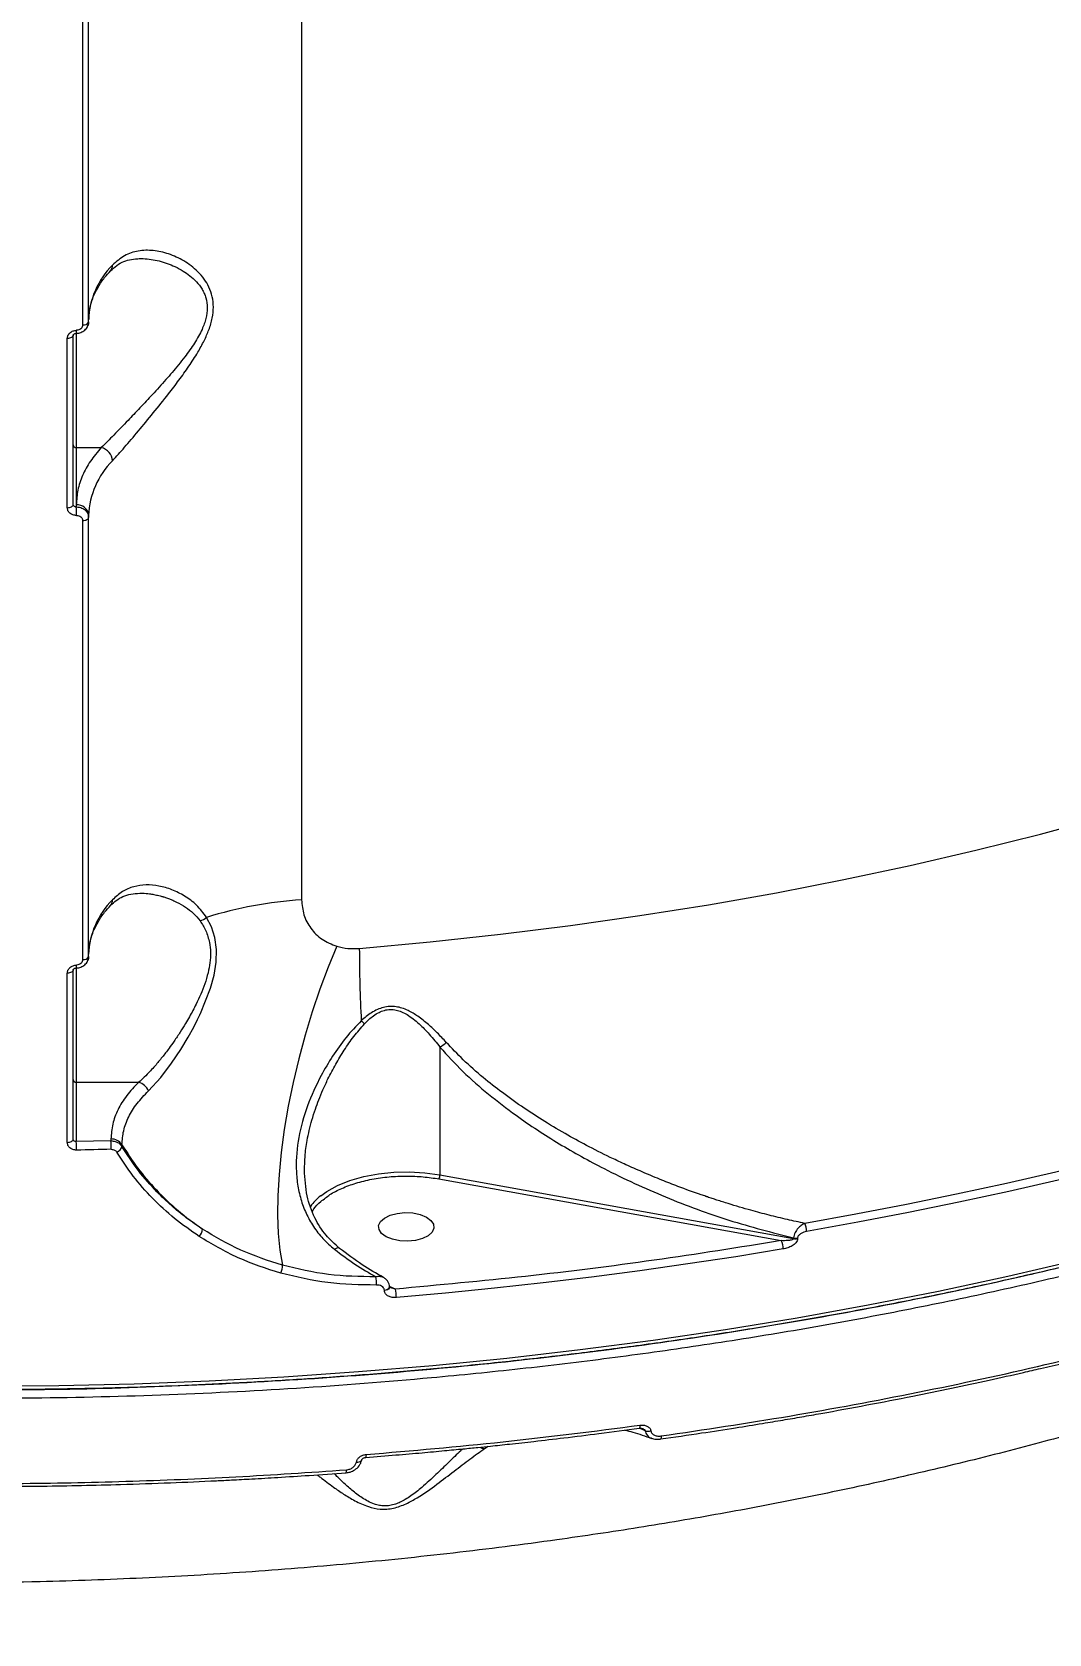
# Model space of a CAD drawing. Header units: millimetres. Extents: x -6332 to 8932, y -6739 to 7096.
# Drawn here: x -1837.5 to -1672.8, y -1720 to -1460.3 of the extents above; entities that cross this region are included whole.
import ezdxf

# ---------------------------------------------------------------- set-up
doc = ezdxf.new("R2010")
doc.units = ezdxf.units.MM
for name, color, linetype in [('DIKOM_ОБЪЕКТ', 7, 'Continuous'), ('DIKOM_РАЗМЕР_ЗОНА', 7, 'Continuous'), ('DIKOM_РАЗМЕР_ОБЪЕКТА', 7, 'Continuous')]:
    doc.layers.add(name, color=color, linetype=linetype)
doc.styles.add('style1', font='arial.ttf', dxfattribs={"width": 0.8})
doc.dimstyles.new('1-50', dxfattribs={"dimtxt": 300, "dimasz": 200, "dimexe": 100, "dimexo": 0, "dimgap": 100, "dimtad": 1, "dimtxsty": 'style1', "dimcen": 200, "dimclrd": 7, "dimclre": 7, "dimclrt": 7, "dimadec": 1, "dimazin": 2, "dimtfac": 1, "dimtmove": 0, "dimatfit": 2, "dimfxl": 0, "dimlwd": 25, "dimlwe": 18, "dimarcsym": 0})

# ---------------------------------------------------------------- blocks, each defined once
blk = doc.blocks.new('*D9')
at = {"layer": 'Defpoints', "color": 0, "transparency": 16777216}
for p in [(777.17, 5593.97), (-4228.73, -3389.78), (7301.72, -3389.78)]:
    blk.add_point(p, dxfattribs=at)
at = {"layer": 'DIKOM_РАЗМЕР_ОБЪЕКТА', "color": 7, "lineweight": 18, "transparency": 16777216}
for p, q in [((777.17, 5593.97), (7401.72, 5593.97)), ((-4228.73, -3389.78), (7401.72, -3389.78))]:
    blk.add_line(p, q, dxfattribs=at)
at = {"layer": 'DIKOM_РАЗМЕР_ОБЪЕКТА', "color": 7, "lineweight": 25, "transparency": 16777216}
blk.add_line((7301.72, 5393.97), (7301.72, -3189.78), dxfattribs=at)
at = {"layer": 'DIKOM_РАЗМЕР_ОБЪЕКТА', "color": 7, "transparency": 16777216}
for points in [[(7268.39, 5393.97), (7335.06, 5393.97), (7301.72, 5593.97)], [(7268.39, -3189.78), (7335.06, -3189.78), (7301.72, -3389.78)]]:
    blk.add_solid(points, dxfattribs=at)
at = {"layer": 'DIKOM_РАЗМЕР_ОБЪЕКТА', "color": 7, "transparency": 16777216, "insert": (7048.55, 1153.71), "char_height": 300, "attachment_point": 5, "rotation": 90, "style": 'style1'}
blk.add_mtext('9000', dxfattribs=at)
blk = doc.blocks.new('*D10')
at = {"layer": 'Defpoints', "color": 0, "transparency": 16777216}
for p in [(4034.78, 3636.59), (-4490.85, -1960.46), (4034.78, -5533.39)]:
    blk.add_point(p, dxfattribs=at)
at = {"layer": 'DIKOM_РАЗМЕР_ОБЪЕКТА', "color": 7, "lineweight": 18, "transparency": 16777216}
for p, q in [((4034.78, 3636.59), (4034.78, -5633.39)), ((-4490.85, -1960.46), (-4490.85, -5633.39))]:
    blk.add_line(p, q, dxfattribs=at)
at = {"layer": 'DIKOM_РАЗМЕР_ОБЪЕКТА', "color": 7, "lineweight": 25, "transparency": 16777216}
blk.add_line((-4290.85, -5533.39), (3834.78, -5533.39), dxfattribs=at)
at = {"layer": 'DIKOM_РАЗМЕР_ОБЪЕКТА', "color": 7, "transparency": 16777216}
for points in [[(-4290.85, -5500.05), (-4290.85, -5566.72), (-4490.85, -5533.39)], [(3834.78, -5500.05), (3834.78, -5566.72), (4034.78, -5533.39)]]:
    blk.add_solid(points, dxfattribs=at)
at = {"layer": 'DIKOM_РАЗМЕР_ОБЪЕКТА', "color": 7, "transparency": 16777216, "insert": (308.03, -5280.21), "char_height": 300, "attachment_point": 5, "style": 'style1'}
blk.add_mtext('8500', dxfattribs=at)
blk = doc.blocks.new('*D11')
at = {"layer": 'Defpoints', "color": 0, "transparency": 16777216}
for p in [(1114.35, 7096.35), (-4349.59, -4627.34), (8831.76, -4627.34)]:
    blk.add_point(p, dxfattribs=at)
at = {"layer": 'DIKOM_РАЗМЕР_ЗОНА', "color": 7, "lineweight": 18, "transparency": 16777216}
for p, q in [((1114.35, 7096.35), (8931.76, 7096.35)), ((-4349.59, -4627.34), (8931.76, -4627.34))]:
    blk.add_line(p, q, dxfattribs=at)
at = {"layer": 'DIKOM_РАЗМЕР_ЗОНА', "color": 7, "lineweight": 25, "transparency": 16777216}
blk.add_line((8831.76, 6896.35), (8831.76, -4427.34), dxfattribs=at)
at = {"layer": 'DIKOM_РАЗМЕР_ЗОНА', "color": 7, "transparency": 16777216}
for points in [[(8798.42, 6896.35), (8865.09, 6896.35), (8831.76, 7096.35)], [(8798.42, -4427.34), (8865.09, -4427.34), (8831.76, -4627.34)]]:
    blk.add_solid(points, dxfattribs=at)
at = {"layer": 'DIKOM_РАЗМЕР_ЗОНА', "color": 7, "transparency": 16777216, "insert": (8578.59, 1308.2), "char_height": 300, "attachment_point": 5, "rotation": 90, "style": 'style1'}
blk.add_mtext('11750', dxfattribs=at)
blk = doc.blocks.new('*D12')
at = {"layer": 'Defpoints', "color": 0, "transparency": 16777216}
for p in [(6134.38, 3354.85), (-6332, -2644.93), (6134.38, -6639)]:
    blk.add_point(p, dxfattribs=at)
at = {"layer": 'DIKOM_РАЗМЕР_ЗОНА', "color": 7, "lineweight": 18, "transparency": 16777216}
for p, q in [((6134.38, 3354.85), (6134.38, -6739)), ((-6332, -2644.93), (-6332, -6739))]:
    blk.add_line(p, q, dxfattribs=at)
at = {"layer": 'DIKOM_РАЗМЕР_ЗОНА', "color": 7, "lineweight": 25, "transparency": 16777216}
blk.add_line((-6132, -6639), (5934.38, -6639), dxfattribs=at)
at = {"layer": 'DIKOM_РАЗМЕР_ЗОНА', "color": 7, "transparency": 16777216}
for points in [[(-6132, -6605.67), (-6132, -6672.33), (-6332, -6639)], [(5934.38, -6605.67), (5934.38, -6672.33), (6134.38, -6639)]]:
    blk.add_solid(points, dxfattribs=at)
at = {"layer": 'DIKOM_РАЗМЕР_ЗОНА', "color": 7, "transparency": 16777216, "insert": (-98.81, -6385.83), "char_height": 300, "attachment_point": 5, "style": 'style1'}
blk.add_mtext('12500', dxfattribs=at)

msp = doc.modelspace()

# ---------------------------------------------------------------- linework, layer by layer
at = {"layer": 'DIKOM_ОБЪЕКТ', "color": 7, "linetype": 'Continuous', "lineweight": 15}
for p, q in [((-1793.828, -1300.961), (-1793.828, -1600.97)), ((-1829.29, -1507.798), (-1829.29, -1436.654)), ((-1828.33, -1507.284), (-1828.33, -1436.139)), ((-1828.33, -1507.284), (-1828.346, -1507.376)), ((-1831.796, -1537.419), (-1831.796, -1509.99)), ((-1830.83, -1536.904), (-1830.83, -1509.476)), ((-1830.33, -1508.985), (-1830.33, -1527.677)), ((-1830.33, -1527.677), (-1826.28, -1527.677)), ((-1830.33, -1527.677), (-1830.33, -1536.945)), ((-1830.33, -1536.945), (-1830.33, -1537.305)), ((-1829.29, -1610.659), (-1829.29, -1539.514)), ((-1828.33, -1538.999), (-1828.33, -1538.659)), ((-1828.33, -1610.144), (-1828.33, -1538.999)), ((-1830.33, -1611.845), (-1830.33, -1630.537)), ((-1828.33, -1610.144), (-1828.346, -1610.236)), ((-1831.796, -1640.28), (-1831.796, -1612.85)), ((-1830.83, -1639.765), (-1830.83, -1612.335)), ((-1771.414, -1624.862), (-1771.414, -1645.531)), ((-1830.33, -1630.537), (-1820.228, -1630.537)), ((-1830.33, -1630.537), (-1830.33, -1640.165)), ((-1824.717, -1640.036), (-1830.33, -1640.165)), ((-1824.717, -1639.728), (-1824.717, -1640.036)), ((-1822.933, -1640.95), (-1822.933, -1640.667)), ((-1771.414, -1645.531), (-1714.125, -1655.871)), ((-1771.579, -1646.202), (-1716.129, -1656.211)), ((-1714.125, -1655.871), (-1714.125, -1655.767)), ((-1713.478, -1655.77), (-1713.478, -1655.874)), ((-1778.646, -1664.061), (-1779.593, -1663.641)), ((-1779.583, -1663.793), (-1779.583, -1663.712)), ((-1780.426, -1664.221), (-1780.426, -1664.302)), ((-1738.156, -1687.007), (-1739.102, -1686.611)), ((-1764.192, -1689.884), (-1763.61, -1689.542))]:
    msp.add_line(p, q, dxfattribs=at)
at = {"layer": 'DIKOM_ОБЪЕКТ', "color": 7, "linetype": 'Continuous', "lineweight": 15, "flags": 128}
for points in [[(-1830.83, -1509.476), (-1830.849, -1509.574), (-1830.903, -1509.668), (-1830.991, -1509.756), (-1831.111, -1509.833), (-1831.257, -1509.897), (-1831.424, -1509.946), (-1831.605, -1509.977), (-1831.796, -1509.99)], [(-1831.796, -1537.419), (-1831.605, -1537.407), (-1831.424, -1537.375), (-1831.257, -1537.327), (-1831.111, -1537.262), (-1830.991, -1537.185), (-1830.903, -1537.098), (-1830.849, -1537.003), (-1830.83, -1536.904)], [(-1829.29, -1539.514), (-1829.1, -1539.5), (-1828.919, -1539.469), (-1828.754, -1539.42), (-1828.609, -1539.356), (-1828.49, -1539.279), (-1828.402, -1539.191), (-1828.348, -1539.097), (-1828.33, -1538.999)], [(-1784.483, -1608.856), (-1773.015, -1607.794), (-1761.615, -1606.552), (-1750.295, -1605.133), (-1739.063, -1603.536), (-1727.932, -1601.763), (-1716.91, -1599.816), (-1706.009, -1597.697), (-1695.239, -1595.407), (-1684.609, -1592.951), (-1674.129, -1590.327), (-1663.81, -1587.541)], [(-1818.642, -1631.938), (-1816.638, -1629.754), (-1814.884, -1627.443), (-1813.395, -1625.204), (-1812.208, -1623.222), (-1811.316, -1621.596), (-1810.698, -1620.382), (-1810.335, -1619.63), (-1810.244, -1619.437), (-1810.221, -1619.387), (-1810.215, -1619.374), (-1810.213, -1619.37), (-1810.213, -1619.369), (-1810.213, -1619.369), (-1810.213, -1619.369), (-1810.213, -1619.369), (-1810.213, -1619.369), (-1810.213, -1619.369), (-1810.213, -1619.369), (-1808.597, -1615.294), (-1808.014, -1613.176), (-1807.667, -1611.061), (-1807.613, -1609.003), (-1807.879, -1607.079), (-1808.442, -1605.335), (-1809.236, -1603.812)], [(-1788.124, -1608.503), (-1789.531, -1611.884), (-1790.863, -1615.433), (-1792.109, -1619.113), (-1793.254, -1622.89), (-1794.289, -1626.727), (-1795.203, -1630.585), (-1795.987, -1634.424), (-1796.633, -1638.21), (-1797.135, -1641.903), (-1797.488, -1645.468), (-1797.688, -1648.869), (-1797.734, -1652.071), (-1797.624, -1655.045), (-1797.361, -1657.761), (-1796.946, -1660.191)], [(-1830.83, -1612.335), (-1830.849, -1612.433), (-1830.903, -1612.528), (-1830.991, -1612.616), (-1831.111, -1612.693), (-1831.257, -1612.758), (-1831.424, -1612.806), (-1831.605, -1612.837), (-1831.796, -1612.85)], [(-1831.796, -1640.28), (-1831.605, -1640.266), (-1831.424, -1640.235), (-1831.257, -1640.186), (-1831.111, -1640.122), (-1830.991, -1640.045), (-1830.903, -1639.957), (-1830.849, -1639.863), (-1830.83, -1639.765)], [(-1648.135, -1639.076), (-1655.891, -1641.168), (-1663.73, -1643.174), (-1671.649, -1645.096), (-1679.644, -1646.933), (-1687.711, -1648.683), (-1695.848, -1650.345), (-1704.05, -1651.92), (-1712.315, -1653.406)], [(-1647.697, -1640.352), (-1655.47, -1642.447), (-1663.326, -1644.459), (-1671.262, -1646.385), (-1679.275, -1648.225), (-1687.36, -1649.979), (-1695.515, -1651.646), (-1703.736, -1653.224), (-1712.019, -1654.714)], [(-1824.665, -1641.407), (-1825.369, -1641.425), (-1826.072, -1641.443), (-1826.775, -1641.46), (-1827.478, -1641.477), (-1828.182, -1641.493), (-1828.885, -1641.508), (-1829.588, -1641.522), (-1830.292, -1641.537)], [(-1790.728, -1648.937), (-1789.728, -1648.224), (-1787.991, -1647.272), (-1785.993, -1646.469), (-1783.778, -1645.833), (-1781.401, -1645.379), (-1778.917, -1645.118), (-1776.385, -1645.056), (-1773.864, -1645.195), (-1771.414, -1645.531)], [(-1779.121, -1655.986), (-1780.128, -1655.579), (-1780.871, -1655.041), (-1781.29, -1654.418), (-1781.35, -1653.759), (-1781.048, -1653.118), (-1780.408, -1652.547), (-1779.481, -1652.091), (-1778.343, -1651.789), (-1777.085, -1651.664), (-1775.81, -1651.727), (-1774.621, -1651.972), (-1773.614, -1652.38), (-1772.871, -1652.917), (-1772.452, -1653.541), (-1772.391, -1654.2), (-1772.693, -1654.84), (-1773.334, -1655.412), (-1774.261, -1655.867), (-1775.399, -1656.169), (-1776.657, -1656.294), (-1777.932, -1656.232), (-1779.121, -1655.986)], [(-1787.684, -1657.46), (-1787.697, -1657.45), (-1787.843, -1657.392), (-1788.032, -1657.399), (-1788.257, -1657.471), (-1788.508, -1657.603)], [(-1715.818, -1657.558), (-1723.513, -1658.812), (-1731.253, -1659.988), (-1739.036, -1661.089), (-1746.858, -1662.112), (-1754.717, -1663.058), (-1762.609, -1663.926), (-1770.533, -1664.715), (-1778.484, -1665.426)], [(-1668.301, -1659.444), (-1679.414, -1662.023), (-1690.669, -1664.433), (-1702.054, -1666.676), (-1713.561, -1668.746), (-1725.179, -1670.644), (-1736.9, -1672.367), (-1748.713, -1673.915), (-1760.608, -1675.285), (-1772.575, -1676.477), (-1784.605, -1677.49), (-1796.686, -1678.322), (-1808.809, -1678.974), (-1820.964, -1679.443), (-1833.14, -1679.732), (-1845.328, -1679.838)], [(-1780.426, -1664.221), (-1780.156, -1664.178), (-1779.919, -1664.097), (-1779.736, -1663.986), (-1779.621, -1663.853), (-1779.583, -1663.708), (-1779.583, -1663.707)], [(-1779.584, -1663.779), (-1779.583, -1663.789), (-1779.621, -1663.934), (-1779.736, -1664.066), (-1779.919, -1664.178), (-1780.156, -1664.258), (-1780.426, -1664.302)], [(-1739.014, -1686.121), (-1739.019, -1686.277), (-1739.034, -1686.41), (-1739.057, -1686.512), (-1739.089, -1686.58), (-1739.128, -1686.61), (-1739.139, -1686.612)], [(-1735.581, -1687.868), (-1735.586, -1688.02), (-1735.6, -1688.148), (-1735.622, -1688.248), (-1735.652, -1688.318), (-1735.689, -1688.354), (-1735.71, -1688.36)], [(-1784.941, -1692.087), (-1784.71, -1692.085), (-1784.501, -1692.054), (-1784.327, -1691.995), (-1784.197, -1691.911), (-1784.12, -1691.807), (-1784.102, -1691.746)]]:
    msp.add_lwpolyline(points, dxfattribs=at)
at = {"layer": 'DIKOM_ОБЪЕКТ', "color": 7, "linetype": 'Continuous', "lineweight": 15}
for centre, radius, start, end in [((-1815.216, -1507.419), 13.122, 134.86027, 177.9245), ((-1825.787, -1498.152), 1.315, 318.60808, 1.51672), ((-1829.153, -1506.84), 0.968, 261.86967, 326.38274), ((-1832.614, -1508.827), 2.327, 351.7579, 3.7418), ((-1830.364, -1527.21), 0.468, 184.71947, 274.13645), ((-1826.843, -1529.984), 2.375, 3.64748, 76.2832), ((-1815.22, -1539.133), 13.119, 134.85471, 177.93006), ((-1830.196, -1538.813), 1.872, 4.71364, 94.10064), ((-1853.277, -1538.629), 22.985, 359.8809, 3.30359), ((-1815.216, -1610.279), 13.123, 134.86189, 177.92742), ((-1825.788, -1601.012), 1.316, 318.62867, 1.53484), ((-1789.369, -1668.336), 67.513, 93.78631, 107.11378), ((-1811.142, -1601.596), 2.923, 287.10904, 310.68347), ((-1556.639, -1608.427), 227.844, 180.108, 183.05395), ((-1832.622, -1611.688), 2.335, 351.77901, 3.72069), ((-1829.153, -1609.698), 0.97, 261.92968, 326.32273), ((-1761.062, -1597.743), 32.471, 224.65658, 225.93161), ((-1776.477, -1617.25), 9.142, 303.6346, 311.70077), ((-1830.363, -1630.069), 0.469, 184.70542, 274.02454), ((-1820.953, -1632.956), 2.525, 23.77587, 73.32157), ((-1853.26, -1641.489), 22.968, 359.8819, 3.30481), ((-1824.658, -1641.78), 2.053, 32.82331, 91.64383), ((-1841.586, -1641.357), 16.921, 359.83143, 4.47965), ((-1824.191, -1640.621), 1.301, 288.83735, 345.35956), ((-1772.796, -1645.546), 1.383, 331.68507, 0.64494), ((-1785.588, -1655.545), 8.371, 127.88031, 144.37954), ((-1714.993, -1654.7), 2.975, 359.74734, 25.79435), ((-1811.772, -1654.19), 1.891, 315.07225, 355.21503), ((-1718.754, -1657.526), 2.936, 359.36309, 26.6106), ((-1713.793, -1653.924), 1.873, 259.79732, 279.69602), ((-1713.793, -1654.028), 1.873, 259.79732, 279.69602), ((-1799.647, -1660.33), 2.704, 334.69594, 2.92992), ((-1786.48, -1663.012), 4.773, 355.31929, 11.36788), ((-1783.959, -1665.381), 5.475, 359.53104, 13.96001), ((-1737.688, -1685.484), 1.593, 252.92147, 285.74313), ((-1784.013, -1691.011), 0.671, 329.72452, 12.80843), ((-1787.303, -1693.491), 0.74, 332.30195, 11.16323)]:
    msp.add_arc(centre, radius, start, end, dxfattribs=at)
for points, knots in [([(-1989.065, -1668.838), (-1982.198, -1670.058), (-1968.453, -1672.5), (-1947.385, -1675.459), (-1926.034, -1677.895), (-1904.424, -1679.746), (-1882.62, -1681.02), (-1860.68, -1681.704), (-1838.663, -1681.797), (-1816.63, -1681.293), (-1794.641, -1680.192), (-1775.227, -1678.685), (-1758.34, -1676.982), (-1743.897, -1675.251), (-1729.435, -1673.238), (-1714.977, -1670.935), (-1700.544, -1668.338), (-1686.163, -1665.442), (-1669.92, -1661.809), (-1651.925, -1657.279), (-1632.352, -1651.672), (-1613.137, -1645.452), (-1594.361, -1638.611), (-1580.175, -1632.815), (-1570.21, -1628.42), (-1564.197, -1625.665), (-1558.265, -1622.84), (-1552.418, -1619.946), (-1546.658, -1616.981), (-1540.989, -1613.95), (-1532.136, -1609.024), (-1520.422, -1602.008), (-1506.849, -1592.922), (-1494.494, -1583.689), (-1483.319, -1574.365), (-1472.985, -1564.672), (-1463.544, -1554.629), (-1455.049, -1544.256), (-1447.551, -1533.574), (-1441.097, -1522.608), (-1435.739, -1511.384), (-1431.513, -1499.928), (-1428.494, -1488.275), (-1426.617, -1476.552), (-1426.427, -1468.715), (-1426.332, -1464.83)], [0, 0, 0, 0, 0.0270202, 0.0540865, 0.081199, 0.1083578, 0.1355626, 0.1628137, 0.1901109, 0.2174544, 0.2448441, 0.2722798, 0.2904775, 0.3088652, 0.3274428, 0.3462104, 0.3651681, 0.3843157, 0.4036534, 0.4310437, 0.4588065, 0.4869413, 0.5154486, 0.5443283, 0.5542699, 0.5642498, 0.574268, 0.5843248, 0.5944205, 0.604554, 0.6147263, 0.6428954, 0.671355, 0.6974805, 0.7238465, 0.7504529, 0.7772995, 0.8043863, 0.831714, 0.8592813, 0.8870892, 0.9151379, 0.943426, 0.9719553, 1, 1, 1, 1]), ([(-1824.806, -1499.028), (-1824.122, -1498.428), (-1822.801, -1497.27), (-1820.946, -1497.11), (-1820.051, -1497.033)], [0, 0, 0, 0, 0.5175881, 1, 1, 1, 1]), ([(-1824.473, -1529.833), (-1823.84, -1529.126), (-1822.58, -1527.72), (-1820.301, -1525.021), (-1817.882, -1522.099), (-1815.645, -1519.314), (-1813.702, -1516.775), (-1812.095, -1514.535), (-1810.711, -1512.393), (-1809.619, -1510.414), (-1808.803, -1508.559), (-1808.259, -1506.717), (-1808.064, -1504.894), (-1808.254, -1503.184), (-1808.794, -1501.662), (-1809.609, -1500.314), (-1810.93, -1498.794), (-1812.882, -1497.334), (-1815.371, -1496.202), (-1817.885, -1495.646), (-1820.314, -1495.723), (-1822.588, -1496.427), (-1823.845, -1497.554), (-1824.473, -1498.117)], [0, 0, 0, 0, 0.0628385, 0.1250348, 0.1875606, 0.249665, 0.2915533, 0.3336365, 0.3744977, 0.4070863, 0.4371919, 0.4692329, 0.4998105, 0.5304179, 0.5624858, 0.5926554, 0.6253321, 0.6879396, 0.7501163, 0.8127548, 0.8751666, 0.9376694, 1, 1, 1, 1]), ([(-1820.16, -1497.053), (-1819.936, -1497.047), (-1819.293, -1497.031), (-1818.203, -1497.159), (-1816.911, -1497.414), (-1815.62, -1497.806), (-1814.311, -1498.34), (-1813.072, -1499.004), (-1811.892, -1499.823), (-1810.839, -1500.78), (-1810.071, -1501.774), (-1809.601, -1502.677), (-1809.228, -1503.653), (-1809.162, -1504.478), (-1809.117, -1505.035)], [0, 0, 0, 0, 0.0509624, 0.1458018, 0.2408454, 0.3352947, 0.4295196, 0.5321447, 0.6192612, 0.7142564, 0.8095997, 0.8582188, 0.9043573, 1, 1, 1, 1]), ([(-1828.3, -1506.872), (-1828.307, -1506.713), (-1828.341, -1505.975), (-1828.097, -1504.725), (-1827.577, -1503.126), (-1826.794, -1501.609), (-1825.882, -1500.242), (-1825.115, -1499.396), (-1824.786, -1499.033)], [0, 0, 0, 0, 0.061236, 0.2830335, 0.4797486, 0.6712016, 0.8590417, 1, 1, 1, 1]), ([(-1809.117, -1505.035), (-1809.161, -1505.612), (-1809.226, -1506.47), (-1809.599, -1507.644), (-1809.986, -1508.603), (-1810.518, -1509.648), (-1811.184, -1510.76), (-1811.94, -1511.88), (-1812.809, -1513.056), (-1813.776, -1514.277), (-1814.794, -1515.494), (-1815.84, -1516.697), (-1816.908, -1517.889), (-1817.973, -1519.053), (-1819.011, -1520.172), (-1820.023, -1521.248), (-1821.012, -1522.291), (-1822.458, -1523.804), (-1824.316, -1525.731), (-1825.623, -1527.026), (-1826.28, -1527.677)], [0, 0, 0, 0, 0.0627166, 0.0932358, 0.1254388, 0.166356, 0.2080889, 0.2507857, 0.2958903, 0.3475193, 0.3991648, 0.4474072, 0.5004614, 0.5538738, 0.6016634, 0.6519923, 0.7030663, 0.7499703, 0.8744086, 1, 1, 1, 1]), ([(-1830.311, -1509.161), (-1830.188, -1509.152), (-1829.942, -1509.134), (-1829.46, -1508.992), (-1828.917, -1508.665), (-1828.45, -1508.075), (-1828.381, -1507.61), (-1828.346, -1507.376)], [0, 0, 0, 0, 0.1220301, 0.2452783, 0.4931914, 0.7446852, 1, 1, 1, 1]), ([(-1829.29, -1507.798), (-1829.305, -1507.911), (-1829.336, -1508.137), (-1829.567, -1508.426), (-1829.899, -1508.629), (-1830.161, -1508.66), (-1830.292, -1508.676)], [0, 0, 0, 0, 0.2507795, 0.5002149, 0.7499429, 1, 1, 1, 1]), ([(-1828.33, -1507.284), (-1828.343, -1507.508), (-1828.356, -1507.739), (-1828.479, -1507.932), (-1828.483, -1507.937)], [0, 0, 0, 0, 0.9737724, 1, 1, 1, 1]), ([(-1831.796, -1509.99), (-1831.773, -1509.82), (-1831.727, -1509.482), (-1831.379, -1509.05), (-1830.882, -1508.745), (-1830.489, -1508.699), (-1830.292, -1508.676)], [0, 0, 0, 0, 0.2505595, 0.500228, 0.7500211, 1, 1, 1, 1]), ([(-1830.846, -1509.567), (-1830.843, -1509.52), (-1830.838, -1509.425), (-1830.727, -1509.29), (-1830.549, -1509.185), (-1830.392, -1509.169), (-1830.311, -1509.161)], [0, 0, 0, 0, 0.2351443, 0.4780683, 0.7320869, 1, 1, 1, 1]), ([(-1845.329, -1680.317), (-1841.793, -1680.303), (-1836.665, -1680.282), (-1828.902, -1680.144), (-1821.935, -1679.972), (-1813.623, -1679.681), (-1804.887, -1679.284), (-1795.739, -1678.764), (-1786.308, -1678.121), (-1776.67, -1677.344), (-1766.884, -1676.435), (-1756.993, -1675.389), (-1747.035, -1674.207), (-1737.038, -1672.885), (-1727.026, -1671.426), (-1717.02, -1669.828), (-1707.038, -1668.09), (-1697.095, -1666.216), (-1687.207, -1664.204), (-1677.386, -1662.055), (-1667.645, -1659.771), (-1657.994, -1657.353), (-1648.444, -1654.805), (-1639.005, -1652.123), (-1629.687, -1649.314), (-1620.497, -1646.378), (-1611.446, -1643.315), (-1602.539, -1640.13), (-1593.787, -1636.823), (-1585.195, -1633.398), (-1576.77, -1629.857), (-1568.521, -1626.201), (-1560.453, -1622.435), (-1552.573, -1618.558), (-1544.885, -1614.577), (-1537.398, -1610.49), (-1530.114, -1606.305), (-1523.042, -1602.019), (-1516.184, -1597.639), (-1509.546, -1593.167), (-1503.134, -1588.604), (-1496.95, -1583.956), (-1491.001, -1579.221), (-1485.288, -1574.408), (-1479.818, -1569.515), (-1474.592, -1564.547), (-1469.616, -1559.504), (-1464.892, -1554.393), (-1460.423, -1549.213), (-1456.213, -1543.969), (-1452.266, -1538.66), (-1448.584, -1533.293), (-1445.169, -1527.868), (-1442.032, -1522.385), (-1439.29, -1517.137), (-1437.732, -1513.698), (-1437.016, -1512.118)], [0, 0, 0, 0, 0.0188203, 0.0272906, 0.0413383, 0.0559454, 0.0716292, 0.0880073, 0.1049248, 0.1222589, 0.1399214, 0.1578473, 0.1759879, 0.1943055, 0.2127706, 0.2313595, 0.250054, 0.2688381, 0.2876992, 0.306627, 0.3256124, 0.3446476, 0.3637263, 0.3828432, 0.4019933, 0.4211723, 0.4403771, 0.459604, 0.4788506, 0.4981143, 0.517393, 0.5366852, 0.5559887, 0.5753029, 0.5946264, 0.6139585, 0.6332978, 0.6526452, 0.671999, 0.6913598, 0.7107284, 0.7301038, 0.7494877, 0.76888, 0.7882827, 0.8076966, 0.8271241, 0.8465661, 0.8660264, 0.8855058, 0.9050096, 0.9245392, 0.9440996, 0.9636956, 0.9833302, 1, 1, 1, 1]), ([(-1826.28, -1527.677), (-1826.9, -1528.409), (-1828.14, -1529.873), (-1829.376, -1532.187), (-1830.184, -1534.55), (-1830.281, -1536.147), (-1830.33, -1536.945)], [0, 0, 0, 0, 0.250013, 0.5000033, 0.7499892, 1, 1, 1, 1]), ([(-1830.33, -1537.305), (-1830.369, -1537.305), (-1830.442, -1537.305), (-1830.565, -1537.273), (-1830.671, -1537.217), (-1830.749, -1537.138), (-1830.813, -1537.042), (-1830.823, -1536.959), (-1830.83, -1536.904)], [0, 0, 0, 0, 0.1476781, 0.2806137, 0.5003246, 0.629536, 0.7558258, 1, 1, 1, 1]), ([(-1830.292, -1538.677), (-1830.489, -1538.662), (-1830.883, -1538.631), (-1831.379, -1538.342), (-1831.727, -1537.924), (-1831.773, -1537.587), (-1831.796, -1537.419)], [0, 0, 0, 0, 0.2505731, 0.5003826, 0.7501725, 1, 1, 1, 1]), ([(-1830.33, -1537.305), (-1830.161, -1537.314), (-1829.848, -1537.331), (-1829.356, -1537.49), (-1828.951, -1537.736), (-1828.649, -1538.055), (-1828.399, -1538.45), (-1828.357, -1538.781), (-1828.33, -1538.999)], [0, 0, 0, 0, 0.1618035, 0.2992108, 0.5004511, 0.6316877, 0.7587503, 1, 1, 1, 1]), ([(-1830.292, -1538.677), (-1830.161, -1538.688), (-1829.898, -1538.709), (-1829.567, -1538.899), (-1829.335, -1539.177), (-1829.305, -1539.401), (-1829.29, -1539.514)], [0, 0, 0, 0, 0.2507785, 0.5002402, 0.7498176, 1, 1, 1, 1]), ([(-1809.236, -1603.812), (-1809.749, -1603.119), (-1810.773, -1601.734), (-1812.76, -1600.312), (-1814.833, -1599.281), (-1816.953, -1598.674), (-1819.045, -1598.489), (-1821.039, -1598.772), (-1822.9, -1599.523), (-1823.948, -1600.492), (-1824.473, -1600.977)], [0, 0, 0, 0, 0.1255149, 0.2508021, 0.3751247, 0.5003537, 0.6252705, 0.7505278, 0.8751748, 1, 1, 1, 1]), ([(-1824.806, -1601.888), (-1824.178, -1601.328), (-1822.86, -1600.154), (-1821.019, -1599.983), (-1820.055, -1599.894)], [0, 0, 0, 0, 0.4764006, 1, 1, 1, 1]), ([(-1820.051, -1599.904), (-1819.903, -1599.902), (-1819.376, -1599.894), (-1818.731, -1599.959), (-1818.114, -1600.049), (-1817.746, -1600.112), (-1817.227, -1600.216), (-1816.757, -1600.333), (-1816.405, -1600.435), (-1816.12, -1600.518), (-1815.702, -1600.654), (-1815.126, -1600.87), (-1814.579, -1601.1), (-1813.742, -1601.495), (-1812.655, -1602.124), (-1811.336, -1603.114), (-1810.636, -1603.961), (-1810.282, -1604.389)], [0, 0, 0, 0, 0.0437704, 0.1560974, 0.1866568, 0.2219487, 0.2619738, 0.3358841, 0.3569052, 0.363434, 0.4175764, 0.4774447, 0.5306038, 0.5770973, 0.7243885, 0.8605986, 1, 1, 1, 1]), ([(-1793.828, -1600.97), (-1793.755, -1601.791), (-1793.611, -1603.432), (-1792.438, -1605.636), (-1790.642, -1607.489), (-1788.965, -1608.165), (-1788.124, -1608.503)], [0, 0, 0, 0, 0.2497511, 0.4995426, 0.7493046, 1, 1, 1, 1]), ([(-1828.3, -1609.732), (-1828.307, -1609.572), (-1828.341, -1608.836), (-1828.097, -1607.585), (-1827.577, -1605.985), (-1826.794, -1604.47), (-1825.882, -1603.103), (-1825.115, -1602.256), (-1824.786, -1601.893)], [0, 0, 0, 0, 0.0612138, 0.2830142, 0.4797617, 0.6711927, 0.8590379, 1, 1, 1, 1]), ([(-1810.282, -1604.389), (-1809.943, -1604.902), (-1809.265, -1605.93), (-1808.92, -1607.24), (-1808.747, -1607.896)], [0, 0, 0, 0, 0.4990784, 1, 1, 1, 1]), ([(-1808.747, -1607.896), (-1808.673, -1608.417), (-1808.524, -1609.463), (-1808.637, -1611.137), (-1808.968, -1612.858), (-1809.492, -1614.576), (-1810.163, -1616.28), (-1810.829, -1617.709), (-1811.452, -1618.925), (-1812.025, -1619.97), (-1812.709, -1621.144), (-1813.537, -1622.473), (-1814.427, -1623.805), (-1815.405, -1625.172), (-1816.429, -1626.513), (-1817.441, -1627.727), (-1818.415, -1628.804), (-1819.307, -1629.716), (-1819.932, -1630.273), (-1820.228, -1630.537)], [0, 0, 0, 0, 0.0623265, 0.1250401, 0.1852464, 0.2504907, 0.3129814, 0.3752527, 0.4139297, 0.4556723, 0.5004959, 0.558323, 0.6248445, 0.6778105, 0.7500081, 0.8243167, 0.8744395, 0.9404586, 1, 1, 1, 1]), ([(-1788.124, -1608.503), (-1787.538, -1608.646), (-1786.362, -1608.932), (-1785.11, -1608.881), (-1784.483, -1608.856)], [0, 0, 0, 0, 0.4987686, 1, 1, 1, 1]), ([(-1518.054, -1612.192), (-1519.167, -1613.215), (-1523.811, -1617.485), (-1533.01, -1624.639), (-1543.777, -1632.322), (-1553.231, -1638.436), (-1560.996, -1643.159), (-1568.981, -1647.717), (-1577.169, -1652.116), (-1585.547, -1656.349), (-1594.101, -1660.421), (-1603.602, -1664.678), (-1614.101, -1669.072), (-1625.64, -1673.546), (-1637.374, -1677.751), (-1649.274, -1681.697), (-1661.32, -1685.377), (-1673.715, -1688.864), (-1686.456, -1692.143), (-1699.533, -1695.204), (-1712.691, -1697.99), (-1725.905, -1700.502), (-1739.152, -1702.748), (-1753.579, -1704.903), (-1769.201, -1706.894), (-1786.016, -1708.638), (-1802.802, -1709.987), (-1819.521, -1710.954), (-1837.778, -1711.603), (-1857.576, -1711.812), (-1878.875, -1711.428), (-1900.013, -1710.491), (-1913.935, -1709.375), (-1920.882, -1708.818)], [0, 0, 0, 0, 0.0144313, 0.0602185, 0.1054079, 0.1309642, 0.1563259, 0.1814916, 0.206463, 0.2312385, 0.2558198, 0.2802058, 0.3109904, 0.341471, 0.3716465, 0.4015183, 0.4310848, 0.4603473, 0.4909716, 0.5213072, 0.5513543, 0.5811124, 0.6105821, 0.6397627, 0.6763715, 0.7126504, 0.7485997, 0.784219, 0.8195083, 0.8649034, 0.9101172, 0.9551499, 1, 1, 1, 1]), ([(-1831.796, -1612.85), (-1831.773, -1612.681), (-1831.727, -1612.342), (-1831.379, -1611.911), (-1830.882, -1611.605), (-1830.489, -1611.559), (-1830.292, -1611.536)], [0, 0, 0, 0, 0.2505712, 0.5002283, 0.7500204, 1, 1, 1, 1]), ([(-1830.846, -1612.428), (-1830.843, -1612.38), (-1830.838, -1612.284), (-1830.727, -1612.15), (-1830.549, -1612.045), (-1830.392, -1612.03), (-1830.311, -1612.021)], [0, 0, 0, 0, 0.2357223, 0.4780691, 0.7321163, 1, 1, 1, 1]), ([(-1830.311, -1612.021), (-1830.188, -1612.012), (-1829.942, -1611.994), (-1829.46, -1611.852), (-1828.918, -1611.525), (-1828.45, -1610.936), (-1828.381, -1610.47), (-1828.346, -1610.235)], [0, 0, 0, 0, 0.1220056, 0.245229, 0.493253, 0.7444652, 1, 1, 1, 1]), ([(-1829.29, -1610.659), (-1829.305, -1610.772), (-1829.336, -1610.997), (-1829.567, -1611.286), (-1829.899, -1611.49), (-1830.161, -1611.521), (-1830.292, -1611.536)], [0, 0, 0, 0, 0.2507962, 0.5002293, 0.7499452, 1, 1, 1, 1]), ([(-1828.33, -1610.144), (-1828.345, -1610.365), (-1828.36, -1610.593), (-1828.479, -1610.792), (-1828.483, -1610.798)], [0, 0, 0, 0, 0.9728996, 1, 1, 1, 1]), ([(-1770.396, -1624.076), (-1770.881, -1623.552), (-1771.81, -1622.548), (-1773.335, -1621.118), (-1774.888, -1619.873), (-1776.342, -1618.995), (-1777.543, -1618.509), (-1778.543, -1618.27), (-1779.564, -1618.22), (-1780.587, -1618.381), (-1781.576, -1618.74), (-1782.814, -1619.412), (-1783.626, -1620.108), (-1784.159, -1620.565)], [0, 0, 0, 0, 0.1303872, 0.2497712, 0.3846536, 0.4985889, 0.5640659, 0.6238938, 0.6868331, 0.7491204, 0.8092809, 0.8746274, 1, 1, 1, 1]), ([(-1783.646, -1621.074), (-1783.416, -1620.839), (-1782.956, -1620.371), (-1782.177, -1619.735), (-1781.338, -1619.21), (-1780.419, -1618.843), (-1779.622, -1618.728), (-1778.973, -1618.755), (-1778.354, -1618.858), (-1777.593, -1619.113), (-1776.309, -1619.787), (-1774.796, -1621.015), (-1773.052, -1622.819), (-1771.982, -1624.154), (-1771.414, -1624.862)], [0, 0, 0, 0, 0.0628014, 0.1254731, 0.1916077, 0.2509379, 0.313088, 0.3445707, 0.3769167, 0.4357117, 0.5021025, 0.6647839, 0.8221201, 1, 1, 1, 1]), ([(-1784.159, -1620.565), (-1785.014, -1621.461), (-1786.718, -1623.247), (-1788.843, -1626.281), (-1791.021, -1629.956), (-1793.005, -1634.363), (-1794.44, -1639.465), (-1794.816, -1643.738), (-1794.533, -1647.063), (-1794.007, -1649.482), (-1793.153, -1651.795), (-1791.954, -1653.951), (-1790.434, -1655.935), (-1789.151, -1657.047), (-1788.508, -1657.603)], [0, 0, 0, 0, 0.0841069, 0.1677791, 0.2511732, 0.3756242, 0.5001956, 0.6249217, 0.6871399, 0.74976, 0.8121191, 0.8747294, 0.9372981, 1, 1, 1, 1]), ([(-1793.359, -1644.815), (-1793.346, -1644.075), (-1793.318, -1642.47), (-1793.009, -1640.305), (-1792.602, -1638.327), (-1792.159, -1636.636), (-1791.637, -1634.983), (-1791.04, -1633.346), (-1790.364, -1631.707), (-1789.47, -1629.776), (-1788.335, -1627.617), (-1786.939, -1625.318), (-1785.414, -1623.095), (-1784.236, -1621.748), (-1783.646, -1621.074)], [0, 0, 0, 0, 0.0887025, 0.1922433, 0.2568133, 0.3241648, 0.3942631, 0.4558514, 0.5230247, 0.5957624, 0.696679, 0.7979291, 0.8988117, 1, 1, 1, 1]), ([(-1771.414, -1624.862), (-1770.202, -1626.191), (-1767.752, -1628.878), (-1763.569, -1632.528), (-1758.395, -1636.502), (-1752.159, -1640.577), (-1744.084, -1645.057), (-1734.899, -1649.261), (-1724.615, -1653.071), (-1717.625, -1654.868), (-1714.125, -1655.767)], [0, 0, 0, 0, 0.0819787, 0.1657271, 0.2500167, 0.3755477, 0.5002655, 0.6658803, 0.8326615, 1, 1, 1, 1]), ([(-1712.315, -1653.406), (-1713.251, -1653.206), (-1715.186, -1652.794), (-1718.092, -1652.087), (-1721.291, -1651.237), (-1724.102, -1650.407), (-1726.07, -1649.791), (-1726.932, -1649.503), (-1727.323, -1649.388), (-1727.68, -1649.216), (-1728.017, -1649.239), (-1728.097, -1649.117), (-1728.104, -1649.118), (-1728.124, -1649.106), (-1728.211, -1649.086), (-1728.528, -1648.962), (-1730.111, -1648.453), (-1732.484, -1647.566), (-1735.569, -1646.37), (-1738.28, -1645.241), (-1740.894, -1644.088), (-1743.867, -1642.702), (-1747.107, -1641.083), (-1750.815, -1639.07), (-1754.343, -1636.987), (-1757.897, -1634.692), (-1761.238, -1632.323), (-1764.542, -1629.713), (-1767.613, -1627.017), (-1769.496, -1625.026), (-1770.396, -1624.076)], [0, 0, 0, 0, 0.044391, 0.0917345, 0.1380742, 0.1967829, 0.2262661, 0.2323159, 0.2384532, 0.2446746, 0.25098, 0.250998, 0.251074, 0.2512863, 0.2520667, 0.2550731, 0.26685, 0.3278536, 0.370535, 0.4172127, 0.4610595, 0.4999169, 0.5655437, 0.6245784, 0.6901519, 0.7500624, 0.8150965, 0.8747104, 0.9401967, 1, 1, 1, 1]), ([(-1820.228, -1630.537), (-1820.91, -1631.252), (-1822.272, -1632.68), (-1823.647, -1634.968), (-1824.551, -1637.324), (-1824.662, -1638.926), (-1824.717, -1639.728)], [0, 0, 0, 0, 0.2494975, 0.4982042, 0.7487043, 1, 1, 1, 1]), ([(-1822.933, -1640.667), (-1822.88, -1639.904), (-1822.773, -1638.38), (-1821.91, -1636.142), (-1820.596, -1633.969), (-1819.295, -1632.616), (-1818.642, -1631.938)], [0, 0, 0, 0, 0.2512196, 0.5016722, 0.7500867, 1, 1, 1, 1]), ([(-1830.292, -1641.537), (-1830.489, -1641.521), (-1830.883, -1641.49), (-1831.38, -1641.203), (-1831.727, -1640.784), (-1831.773, -1640.448), (-1831.796, -1640.28)], [0, 0, 0, 0, 0.25062, 0.5002891, 0.7501257, 1, 1, 1, 1]), ([(-1830.33, -1640.165), (-1830.369, -1640.165), (-1830.442, -1640.165), (-1830.565, -1640.134), (-1830.671, -1640.078), (-1830.749, -1639.999), (-1830.813, -1639.903), (-1830.823, -1639.82), (-1830.83, -1639.765)], [0, 0, 0, 0, 0.1476756, 0.2805894, 0.5002967, 0.6295404, 0.7557902, 1, 1, 1, 1]), ([(-1824.717, -1640.036), (-1824.486, -1640.052), (-1824.055, -1640.083), (-1823.525, -1640.334), (-1823.155, -1640.627), (-1823.002, -1640.85), (-1822.933, -1640.95)], [0, 0, 0, 0, 0.314046, 0.5856005, 0.814225, 1, 1, 1, 1]), ([(-1822.933, -1640.667), (-1822.118, -1641.939), (-1820.476, -1644.503), (-1817.409, -1648.06), (-1813.921, -1651.415), (-1811.239, -1653.365), (-1809.887, -1654.347)], [0, 0, 0, 0, 0.2440532, 0.4920502, 0.744045, 1, 1, 1, 1]), ([(-1824.665, -1641.407), (-1824.573, -1641.411), (-1824.389, -1641.418), (-1824.135, -1641.512), (-1823.915, -1641.653), (-1823.819, -1641.786), (-1823.771, -1641.852)], [0, 0, 0, 0, 0.2509453, 0.5004276, 0.750126, 1, 1, 1, 1]), ([(-1810.433, -1655.525), (-1811.786, -1654.583), (-1814.491, -1652.699), (-1818.041, -1649.386), (-1821.214, -1645.796), (-1822.919, -1643.167), (-1823.771, -1641.852)], [0, 0, 0, 0, 0.2507161, 0.5013213, 0.7506713, 1, 1, 1, 1]), ([(-1809.887, -1654.347), (-1810.753, -1653.757), (-1812.509, -1652.56), (-1814.975, -1650.526), (-1817.63, -1647.995), (-1820.405, -1644.845), (-1822.075, -1642.272), (-1822.933, -1640.95)], [0, 0, 0, 0, 0.162767, 0.3298863, 0.5013781, 0.7440003, 1, 1, 1, 1]), ([(-1787.687, -1657.458), (-1788.448, -1656.774), (-1790.064, -1655.32), (-1791.845, -1652.447), (-1793.131, -1648.898), (-1793.288, -1646.174), (-1793.371, -1644.745)], [0, 0, 0, 0, 0.2106925, 0.4471476, 0.7098457, 1, 1, 1, 1]), ([(-1789.951, -1649.281), (-1789.72, -1649.101), (-1788.986, -1648.527), (-1787.34, -1647.703), (-1785.06, -1646.846), (-1782.462, -1646.214), (-1779.69, -1645.811), (-1777.787, -1645.762), (-1776.844, -1645.739)], [0, 0, 0, 0, 0.081559, 0.2595411, 0.4431653, 0.6297629, 0.8163661, 1, 1, 1, 1]), ([(-1776.844, -1645.739), (-1775.927, -1645.76), (-1774.134, -1645.801), (-1772.418, -1646.07), (-1771.579, -1646.202)], [0, 0, 0, 0, 0.5112815, 1, 1, 1, 1]), ([(-1792.049, -1651.449), (-1791.985, -1651.325), (-1791.697, -1650.766), (-1790.994, -1650.025), (-1790.217, -1649.471), (-1789.951, -1649.281)], [0, 0, 0, 0, 0.1581265, 0.7117799, 1, 1, 1, 1]), ([(-1712.315, -1653.406), (-1712.504, -1653.503), (-1712.892, -1653.701), (-1713.352, -1654.121), (-1713.685, -1654.538), (-1713.907, -1654.914), (-1714.079, -1655.34), (-1714.109, -1655.622), (-1714.125, -1655.767)], [0, 0, 0, 0, 0.2198325, 0.4507492, 0.5749173, 0.7070514, 0.8496062, 1, 1, 1, 1]), ([(-1843.36, -1680.303), (-1841.655, -1680.312), (-1832.621, -1680.365), (-1816.286, -1679.876), (-1794.466, -1678.811), (-1772.844, -1677.116), (-1751.463, -1674.862), (-1730.313, -1672.03), (-1709.428, -1668.62), (-1688.838, -1664.659), (-1668.773, -1660.08), (-1655.483, -1656.836), (-1649.081, -1654.949), (-1649.006, -1654.927)], [0, 0, 0, 0, 0.0252599, 0.1338663, 0.2421744, 0.3499788, 0.4577344, 0.5654191, 0.6736232, 0.7822323, 0.8908769, 0.998731, 1, 1, 1, 1]), ([(-1797.202, -1661.486), (-1799.551, -1660.73), (-1804.25, -1659.219), (-1808.372, -1656.757), (-1810.433, -1655.525)], [0, 0, 0, 0, 0.499997, 1, 1, 1, 1]), ([(-1796.946, -1660.191), (-1799.244, -1659.45), (-1803.841, -1657.968), (-1807.872, -1655.554), (-1809.887, -1654.347)], [0, 0, 0, 0, 0.5000144, 1, 1, 1, 1]), ([(-1716.129, -1656.211), (-1722.965, -1657.303), (-1736.637, -1659.486), (-1757.513, -1662.107), (-1771.602, -1663.409), (-1778.646, -1664.061)], [0, 0, 0, 0, 0.3333164, 0.6666811, 1, 1, 1, 1]), ([(-1714.125, -1655.871), (-1714.126, -1655.883), (-1714.129, -1655.907), (-1714.16, -1655.955), (-1714.284, -1656.048), (-1714.598, -1656.138), (-1715.233, -1656.227), (-1715.771, -1656.217), (-1716.129, -1656.211)], [0, 0, 0, 0, 0.0189035, 0.0391848, 0.0904812, 0.250026, 0.5002668, 1, 1, 1, 1]), ([(-1713.478, -1655.874), (-1713.482, -1655.931), (-1713.489, -1656.046), (-1713.571, -1656.276), (-1713.819, -1656.652), (-1714.353, -1657.061), (-1715.069, -1657.395), (-1715.569, -1657.504), (-1715.818, -1657.558)], [0, 0, 0, 0, 0.0622781, 0.1259745, 0.2513271, 0.5006637, 0.7504411, 1, 1, 1, 1]), ([(-1712.019, -1654.714), (-1712.174, -1654.748), (-1712.485, -1654.817), (-1712.865, -1654.991), (-1713.137, -1655.179), (-1713.315, -1655.354), (-1713.451, -1655.554), (-1713.469, -1655.7), (-1713.478, -1655.77)], [0, 0, 0, 0, 0.2485512, 0.4979696, 0.6297321, 0.7490038, 0.8787893, 1, 1, 1, 1]), ([(-1788.508, -1657.603), (-1787.407, -1658.437), (-1785.205, -1660.104), (-1782.935, -1661.416), (-1781.8, -1662.071)], [0, 0, 0, 0, 0.5003584, 1, 1, 1, 1]), ([(-1780.562, -1662.176), (-1781.715, -1661.527), (-1784.126, -1660.17), (-1786.466, -1658.388), (-1787.687, -1657.458)], [0, 0, 0, 0, 0.4781401, 1, 1, 1, 1]), ([(-1781.723, -1663.402), (-1784.365, -1663.366), (-1789.65, -1663.295), (-1794.685, -1662.089), (-1797.202, -1661.486)], [0, 0, 0, 0, 0.5000034, 1, 1, 1, 1]), ([(-1781.8, -1662.071), (-1784.387, -1662.036), (-1789.558, -1661.966), (-1794.484, -1660.783), (-1796.946, -1660.191)], [0, 0, 0, 0, 0.500046, 1, 1, 1, 1]), ([(-1780.572, -1662.196), (-1780.753, -1662.122), (-1781.121, -1661.972), (-1781.572, -1662.038), (-1781.8, -1662.071)], [0, 0, 0, 0, 0.4945043, 1, 1, 1, 1]), ([(-1780.426, -1664.221), (-1780.433, -1664.156), (-1780.446, -1664.024), (-1780.58, -1663.791), (-1780.854, -1663.572), (-1781.268, -1663.42), (-1781.571, -1663.408), (-1781.723, -1663.402)], [0, 0, 0, 0, 0.1225947, 0.2511585, 0.5007969, 0.750301, 1, 1, 1, 1]), ([(-1779.583, -1663.708), (-1779.596, -1663.558), (-1779.623, -1663.247), (-1779.834, -1662.82), (-1780.148, -1662.451), (-1780.421, -1662.282), (-1780.557, -1662.197)], [0, 0, 0, 0, 0.2343993, 0.4869235, 0.7441336, 1, 1, 1, 1]), ([(-1779.452, -1663.822), (-1779.495, -1663.799), (-1779.553, -1663.768), (-1779.58, -1663.743), (-1779.587, -1663.737)], [0, 0, 0, 0, 0.7498123, 1, 1, 1, 1]), ([(-1778.646, -1664.061), (-1778.892, -1664.015), (-1779.169, -1663.963), (-1779.424, -1663.829), (-1779.453, -1663.815)], [0, 0, 0, 0, 0.8876962, 1, 1, 1, 1]), ([(-1778.484, -1665.426), (-1778.709, -1665.43), (-1779.157, -1665.438), (-1779.682, -1665.275), (-1780.034, -1665.059), (-1780.247, -1664.847), (-1780.396, -1664.593), (-1780.416, -1664.399), (-1780.426, -1664.302)], [0, 0, 0, 0, 0.2493148, 0.4985137, 0.6273569, 0.7494157, 0.8747133, 1, 1, 1, 1]), ([(-1735.681, -1688.35), (-1733.461, -1688.031), (-1729.396, -1687.446), (-1723.892, -1686.594), (-1719.504, -1685.886), (-1715.932, -1685.292), (-1712.782, -1684.752), (-1708.24, -1683.955), (-1702.236, -1682.853), (-1695.194, -1681.485), (-1688.594, -1680.135), (-1682.618, -1678.854), (-1677.808, -1677.78), (-1673.778, -1676.852), (-1669.998, -1675.963), (-1665.226, -1674.805), (-1659.466, -1673.361), (-1655.332, -1672.269), (-1653.096, -1671.678)], [0, 0, 0, 0, 0.0778262, 0.1424821, 0.194021, 0.2330399, 0.2692259, 0.306091, 0.3950564, 0.4843674, 0.560145, 0.6347878, 0.7028533, 0.737128, 0.7837964, 0.8431322, 0.9151797, 1, 1, 1, 1]), ([(-1735.581, -1687.868), (-1728.62, -1686.828), (-1714.592, -1684.731), (-1693.845, -1680.838), (-1673.159, -1676.399), (-1659.705, -1672.933), (-1652.929, -1671.187)], [0, 0, 0, 0, 0.2444826, 0.4926445, 0.7444842, 1, 1, 1, 1]), ([(-1783.418, -1691.343), (-1781.793, -1691.213), (-1778.749, -1690.969), (-1774.501, -1690.598), (-1770.872, -1690.263), (-1767.859, -1689.973), (-1765.386, -1689.724), (-1762.885, -1689.468), (-1759.86, -1689.146), (-1755.893, -1688.707), (-1751.06, -1688.143), (-1745.364, -1687.44), (-1741.295, -1686.896), (-1739.114, -1686.604)], [0, 0, 0, 0, 0.1089505, 0.2041304, 0.2855685, 0.3532785, 0.4072722, 0.4524944, 0.5222935, 0.611922, 0.721394, 0.8507371, 1, 1, 1, 1]), ([(-1783.358, -1690.862), (-1775.951, -1690.229), (-1761.045, -1688.957), (-1746.387, -1687.07), (-1739.014, -1686.121)], [0, 0, 0, 0, 0.496961, 1, 1, 1, 1]), ([(-1741.471, -1686.915), (-1741.038, -1687.017), (-1739.598, -1687.354), (-1738.148, -1687.885), (-1737.135, -1688.256)], [0, 0, 0, 0, 0.3011203, 1, 1, 1, 1]), ([(-1739.137, -1686.612), (-1739.035, -1686.601), (-1738.846, -1686.579), (-1738.66, -1686.637), (-1738.575, -1686.664)], [0, 0, 0, 0, 0.5396791, 1, 1, 1, 1]), ([(-1739.014, -1686.121), (-1738.816, -1686.107), (-1738.421, -1686.08), (-1737.874, -1686.231), (-1737.509, -1686.487), (-1737.316, -1686.769), (-1737.275, -1686.935), (-1737.255, -1687.017)], [0, 0, 0, 0, 0.2505443, 0.500304, 0.749447, 0.8762867, 1, 1, 1, 1]), ([(-1738.558, -1686.671), (-1738.465, -1686.718), (-1738.334, -1686.783), (-1738.199, -1686.909), (-1738.169, -1686.976), (-1738.156, -1687.007)], [0, 0, 0, 0, 0.5653521, 0.7989373, 1, 1, 1, 1]), ([(-1738.156, -1687.007), (-1738.126, -1687.138), (-1738.067, -1687.399), (-1737.807, -1687.822), (-1737.491, -1688.133), (-1737.182, -1688.197), (-1737.122, -1688.209)], [0, 0, 0, 0, 0.2287472, 0.4559533, 0.8946212, 1, 1, 1, 1]), ([(-1737.255, -1687.017), (-1737.236, -1687.096), (-1737.198, -1687.254), (-1737.016, -1687.525), (-1736.67, -1687.771), (-1736.146, -1687.91), (-1735.77, -1687.882), (-1735.581, -1687.868)], [0, 0, 0, 0, 0.1239644, 0.2503615, 0.4996323, 0.749351, 1, 1, 1, 1]), ([(-1791.289, -1694.157), (-1791.122, -1694.291), (-1790.36, -1694.903), (-1788.925, -1695.981), (-1787.051, -1697.283), (-1785.223, -1698.394), (-1783.275, -1699.305), (-1781.448, -1699.725), (-1780.027, -1699.735), (-1778.579, -1699.52), (-1776.867, -1698.886), (-1774.487, -1697.554), (-1771.901, -1695.697), (-1769.112, -1693.553), (-1766.524, -1691.562), (-1764.969, -1690.443), (-1764.192, -1689.884)], [0, 0, 0, 0, 0.0298817, 0.1367341, 0.208039, 0.2800249, 0.3531851, 0.4085983, 0.4365668, 0.4647227, 0.5202386, 0.5745519, 0.6825638, 0.7893769, 0.8947918, 1, 1, 1, 1]), ([(-1767.728, -1689.958), (-1767.839, -1690.061), (-1768.552, -1690.725), (-1769.994, -1692.122), (-1772.064, -1694.116), (-1773.832, -1695.755), (-1775.223, -1696.904), (-1776.101, -1697.567), (-1776.97, -1698.141), (-1777.813, -1698.596), (-1778.651, -1698.939), (-1779.522, -1699.159), (-1780.408, -1699.22), (-1781.261, -1699.124), (-1782.556, -1698.768), (-1784.084, -1697.908), (-1785.722, -1696.649), (-1787.14, -1695.362), (-1788.078, -1694.451), (-1788.492, -1694.012), (-1788.54, -1693.962)], [0, 0, 0, 0, 0.0207514, 0.1335045, 0.2465817, 0.3602155, 0.3993634, 0.4372639, 0.4734797, 0.5036232, 0.5305154, 0.5595518, 0.5877938, 0.614983, 0.6449492, 0.7291577, 0.8162032, 0.9051037, 0.9890939, 1, 1, 1, 1]), ([(-1764.934, -1689.677), (-1764.872, -1689.71), (-1764.628, -1689.839), (-1764.378, -1689.865), (-1764.192, -1689.884)], [0, 0, 0, 0, 0.2565545, 1, 1, 1, 1]), ([(-1737.155, -1688.227), (-1736.923, -1688.293), (-1736.467, -1688.422), (-1735.959, -1688.381), (-1735.71, -1688.36)], [0, 0, 0, 0, 0.5089961, 1, 1, 1, 1]), ([(-1786.648, -1693.835), (-1786.418, -1693.802), (-1785.919, -1693.731), (-1785.161, -1693.365), (-1784.587, -1692.837), (-1784.232, -1692.257), (-1784.146, -1691.915), (-1784.101, -1691.738)], [0, 0, 0, 0, 0.1929236, 0.4193057, 0.6852158, 0.8366463, 1, 1, 1, 1]), ([(-1786.577, -1693.348), (-1786.387, -1693.318), (-1786.006, -1693.258), (-1785.499, -1692.976), (-1785.096, -1692.579), (-1784.993, -1692.251), (-1784.941, -1692.087)], [0, 0, 0, 0, 0.2503079, 0.5002214, 0.7500463, 1, 1, 1, 1]), ([(-1784.941, -1692.087), (-1784.892, -1691.928), (-1784.793, -1691.61), (-1784.403, -1691.223), (-1783.911, -1690.949), (-1783.543, -1690.891), (-1783.358, -1690.862)], [0, 0, 0, 0, 0.2502049, 0.4998108, 0.749836, 1, 1, 1, 1]), ([(-1784.101, -1691.738), (-1784.093, -1691.714), (-1784.075, -1691.661), (-1783.959, -1691.531), (-1783.785, -1691.43), (-1783.599, -1691.37), (-1783.489, -1691.356), (-1783.432, -1691.349)], [0, 0, 0, 0, 0.1783958, 0.3945503, 0.6669343, 0.8268345, 1, 1, 1, 1]), ([(-1857.636, -1695.505), (-1851.772, -1695.547), (-1839.993, -1695.631), (-1822.259, -1695.266), (-1804.414, -1694.561), (-1792.539, -1693.754), (-1786.577, -1693.348)], [0, 0, 0, 0, 0.2468837, 0.4958454, 0.7468834, 1, 1, 1, 1]), ([(-1857.626, -1695.987), (-1855.448, -1696.011), (-1851.543, -1696.053), (-1846.354, -1696.061), (-1842.317, -1696.049), (-1838.961, -1696.023), (-1832.654, -1695.95), (-1824.681, -1695.78), (-1815.281, -1695.461), (-1809.301, -1695.201), (-1804.912, -1694.981), (-1801.6, -1694.805), (-1797.401, -1694.561), (-1792.309, -1694.238), (-1788.624, -1693.971), (-1786.631, -1693.827)], [0, 0, 0, 0, 0.091765, 0.1646122, 0.2185972, 0.2618786, 0.30605, 0.4843697, 0.5980553, 0.7029278, 0.7371999, 0.7838682, 0.8432033, 0.9152336, 1, 1, 1, 1])]:
    msp.add_open_spline(points, degree=3, knots=knots, dxfattribs=at)

# ---------------------------------------------------------------- dimensions: what is measured, and where the dimension line sits
at = {"layer": 'DIKOM_РАЗМЕР_ЗОНА'}
dim = msp.add_linear_dim(base=(8831.757, -4627.344), p1=(1114.346, 7096.351), p2=(-4349.589, -4627.344), angle=90, text='11750', dimstyle='1-50', dxfattribs=at)
dim.commit()
dim.dimension.update_dxf_attribs({"geometry": '*D11', "text_midpoint": (8831.757, 1308.196), "dimtype": 160})
dim = msp.add_linear_dim(base=(6134.379, -6639), p1=(-6332, -2644.933), p2=(6134.379, 3354.853), text='12500', dimstyle='1-50', dxfattribs=at)
dim.commit()
dim.dimension.update_dxf_attribs({"geometry": '*D12', "text_midpoint": (-98.81, -6639), "dimtype": 160})
at = {"layer": 'DIKOM_РАЗМЕР_ОБЪЕКТА'}
dim = msp.add_linear_dim(base=(7301.722, -3389.779), p1=(777.17, 5593.968), p2=(-4228.728, -3389.779), angle=90, text='9000', dimstyle='1-50', dxfattribs=at)
dim.commit()
dim.dimension.update_dxf_attribs({"geometry": '*D9', "text_midpoint": (7301.722, 1153.714), "dimtype": 160})
dim = msp.add_linear_dim(base=(4034.777, -5533.386), p1=(-4490.848, -1960.464), p2=(4034.777, 3636.587), text='8500', dimstyle='1-50', dxfattribs=at)
dim.commit()
dim.dimension.update_dxf_attribs({"geometry": '*D10', "text_midpoint": (308.034, -5533.386), "dimtype": 160})

doc.saveas('drawing.dxf')
